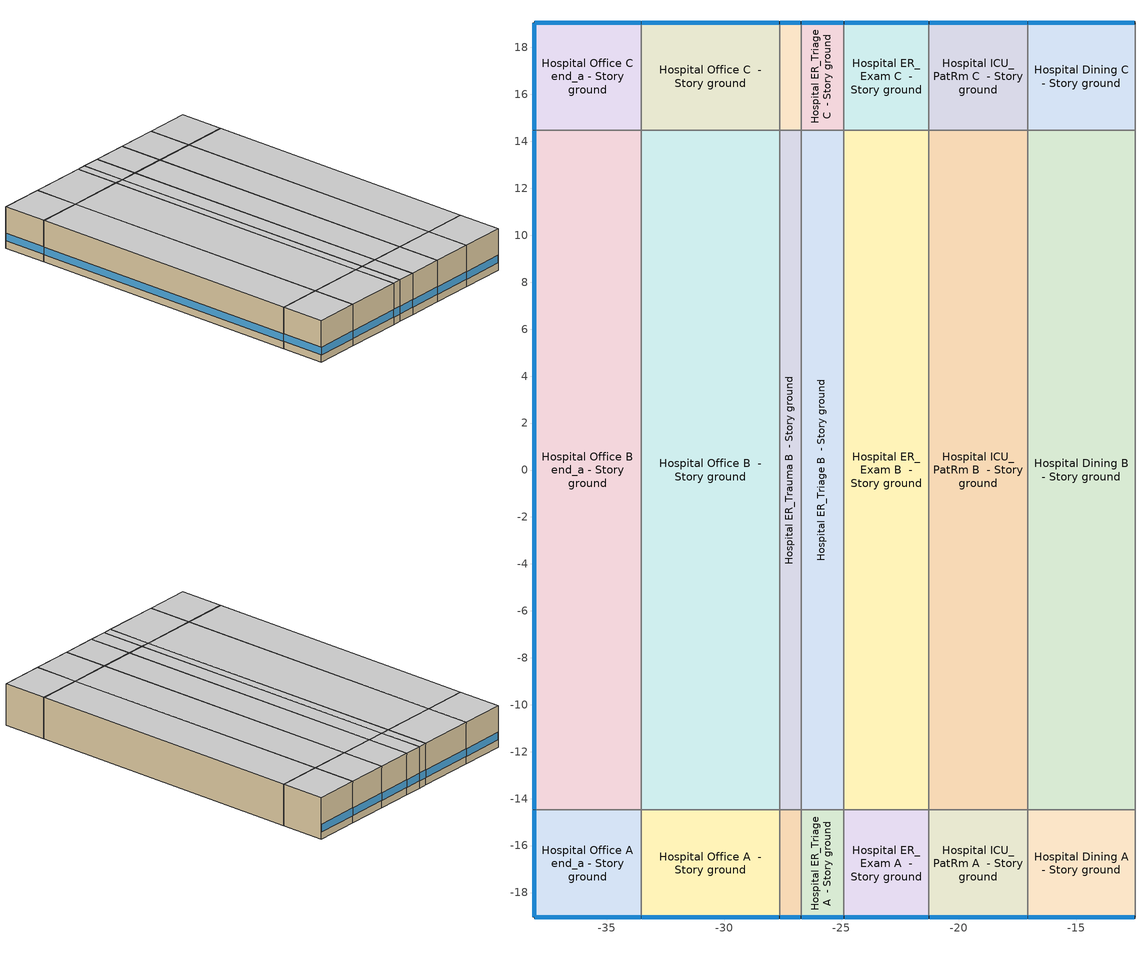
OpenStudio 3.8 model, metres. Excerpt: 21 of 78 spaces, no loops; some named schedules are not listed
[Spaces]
Hospital Office A end_a - Story ground
 floor ground (Foundation F 1.26W/m*K Perim 9.14m Area 20.9m2): -38.1,-19.05 -38.1,-14.48 -33.53,-14.48 -33.53,-19.05 z0
 wall outside: -38.1,-14.48 -38.1,-19.05 -33.53,-19.05 z0:4.27
 wall to Hospital Office B end_a - Story ground: -33.53,-14.48 -38.1,-14.48 z0:4.27
 wall to Hospital Office A  - Story ground: -33.53,-19.05 -33.53,-14.48 z0:4.27
 window: -38.1,-14.5 -38.1,-19.02 / -38.07,-19.05 -33.55,-19.05 z0.76:1.54
 ceiling adiabatic (Typical Interior Ceiling): -33.53,-19.05 -33.53,-14.48 -38.1,-14.48 -38.1,-19.05 z4.27
Hospital Office B end_a - Story ground
 floor ground (Foundation F 1.26W/m*K Perim 28.96m Area 132.39m2): -38.1,-14.48 -38.1,14.48 -33.53,14.48 -33.53,-14.48 z0
 wall outside: -38.1,14.48 -38.1,-14.48 z0:4.27
 wall to Hospital Office C end_a - Story ground: -33.53,14.48 -38.1,14.48 z0:4.27
 wall to Hospital Office B  - Story ground: -33.53,-14.48 -33.53,14.48 z0:4.27
 window: -38.1,14.45 -38.1,-14.45 z0.76:1.53
 ceiling adiabatic (Typical Interior Ceiling): -33.53,-14.48 -33.53,14.48 -38.1,14.48 -38.1,-14.48 z4.27
Hospital Office C end_a - Story ground
 floor ground (Foundation F 1.26W/m*K Perim 9.14m Area 20.9m2): -38.1,14.48 -38.1,19.05 -33.53,19.05 -33.53,14.48 z0
 wall outside: -33.53,19.05 -38.1,19.05 -38.1,14.48 z0:4.27
 wall to Hospital Office C  - Story ground: -33.53,14.48 -33.53,19.05 z0:4.27
 window: -38.1,19.02 -38.1,14.5 / -33.55,19.05 -38.07,19.05 z0.76:1.54
 ceiling adiabatic (Typical Interior Ceiling): -33.53,14.48 -33.53,19.05 -38.1,19.05 -38.1,14.48 z4.27
Hospital Office A  - Story ground
 floor ground (Foundation F 1.26W/m*K Perim 5.89m Area 26.93m2): -33.53,-19.05 -33.53,-14.48 -27.64,-14.48 -27.64,-19.05 z0
 wall outside: -33.53,-19.05 -27.64,-19.05 z0:4.27
 wall to Hospital Office B  - Story ground: -27.64,-14.48 -33.53,-14.48 z0:4.27
 wall to Hospital ER_Trauma A  - Story ground: -27.64,-19.05 -27.64,-14.48 z0:4.27
 window: -33.5,-19.05 -27.66,-19.05 z0.76:1.54
 ceiling adiabatic (Typical Interior Ceiling): -27.64,-19.05 -27.64,-14.48 -33.53,-14.48 -33.53,-19.05 z4.27
Hospital Office B  - Story ground
 floor ground (Foundation F 1.26W/m*K Perim 0.0m Area 170.53m2): -33.53,-14.48 -33.53,14.48 -27.64,14.48 -27.64,-14.48 z0
 wall to Hospital Office C  - Story ground: -27.64,14.48 -33.53,14.48 z0:4.27
 wall to Hospital ER_Trauma B  - Story ground: -27.64,-14.48 -27.64,14.48 z0:4.27
 ceiling adiabatic (Typical Interior Ceiling): -27.64,-14.48 -27.64,14.48 -33.53,14.48 -33.53,-14.48 z4.27
Hospital Office C  - Story ground
 floor ground (Foundation F 1.26W/m*K Perim 5.89m Area 26.93m2): -33.53,14.48 -33.53,19.05 -27.64,19.05 -27.64,14.48 z0
 wall outside: -27.64,19.05 -33.53,19.05 z0:4.27
 wall to Hospital ER_Trauma C  - Story ground: -27.64,14.48 -27.64,19.05 z0:4.27
 window: -27.66,19.05 -33.5,19.05 z0.76:1.54
 ceiling adiabatic (Typical Interior Ceiling): -27.64,14.48 -27.64,19.05 -33.53,19.05 -33.53,14.48 z4.27
Hospital ER_Trauma A  - Story ground
 floor ground (Foundation F 1.26W/m*K Perim 0.91m Area 4.18m2): -27.64,-19.05 -27.64,-14.48 -26.72,-14.48 -26.72,-19.05 z0
 wall outside: -27.64,-19.05 -26.72,-19.05 z0:4.27
 wall to Hospital ER_Trauma B  - Story ground: -26.72,-14.48 -27.64,-14.48 z0:4.27
 wall to Hospital ER_Triage A  - Story ground: -26.72,-19.05 -26.72,-14.48 z0:4.27
 window: -27.61,-19.05 -26.75,-19.05 z0.76:1.58
 ceiling adiabatic (Typical Interior Ceiling): -26.72,-19.05 -26.72,-14.48 -27.64,-14.48 -27.64,-19.05 z4.27
Hospital ER_Trauma B  - Story ground
 floor ground (Foundation F 1.26W/m*K Perim 0.0m Area 26.48m2): -27.64,-14.48 -27.64,14.48 -26.72,14.48 -26.72,-14.48 z0
 wall to Hospital ER_Trauma C  - Story ground: -26.72,14.48 -27.64,14.48 z0:4.27
 wall to Hospital ER_Triage B  - Story ground: -26.72,-14.48 -26.72,14.48 z0:4.27
 ceiling adiabatic (Typical Interior Ceiling): -26.72,-14.48 -26.72,14.48 -27.64,14.48 -27.64,-14.48 z4.27
Hospital ER_Trauma C  - Story ground
 floor ground (Foundation F 1.26W/m*K Perim 0.91m Area 4.18m2): -27.64,14.48 -27.64,19.05 -26.72,19.05 -26.72,14.48 z0
 wall outside: -26.72,19.05 -27.64,19.05 z0:4.27
 wall to Hospital ER_Triage C  - Story ground: -26.72,14.48 -26.72,19.05 z0:4.27
 window: -26.75,19.05 -27.61,19.05 z0.76:1.58
 ceiling adiabatic (Typical Interior Ceiling): -26.72,14.48 -26.72,19.05 -27.64,19.05 -27.64,14.48 z4.27
Hospital ER_Triage A  - Story ground
 floor ground (Foundation F 1.26W/m*K Perim 1.83m Area 8.36m2): -26.72,-19.05 -26.72,-14.48 -24.9,-14.48 -24.9,-19.05 z0
 wall outside: -26.72,-19.05 -24.9,-19.05 z0:4.27
 wall to Hospital ER_Triage B  - Story ground: -24.9,-14.48 -26.72,-14.48 z0:4.27
 wall to Hospital ER_Exam A  - Story ground: -24.9,-19.05 -24.9,-14.48 z0:4.27
 window: -26.7,-19.05 -24.92,-19.05 z0.76:1.55
 ceiling adiabatic (Typical Interior Ceiling): -24.9,-19.05 -24.9,-14.48 -26.72,-14.48 -26.72,-19.05 z4.27
Hospital ER_Triage B  - Story ground
 floor ground (Foundation F 1.26W/m*K Perim 0.0m Area 52.96m2): -26.72,-14.48 -26.72,14.48 -24.9,14.48 -24.9,-14.48 z0
 wall to Hospital ER_Triage C  - Story ground: -24.9,14.48 -26.72,14.48 z0:4.27
 wall to Hospital ER_Exam B  - Story ground: -24.9,-14.48 -24.9,14.48 z0:4.27
 ceiling adiabatic (Typical Interior Ceiling): -24.9,-14.48 -24.9,14.48 -26.72,14.48 -26.72,-14.48 z4.27
Hospital ER_Triage C  - Story ground
 floor ground (Foundation F 1.26W/m*K Perim 1.83m Area 8.36m2): -26.72,14.48 -26.72,19.05 -24.9,19.05 -24.9,14.48 z0
 wall outside: -24.9,19.05 -26.72,19.05 z0:4.27
 wall to Hospital ER_Exam C  - Story ground: -24.9,14.48 -24.9,19.05 z0:4.27
 window: -24.92,19.05 -26.7,19.05 z0.76:1.55
 ceiling adiabatic (Typical Interior Ceiling): -24.9,14.48 -24.9,19.05 -26.72,19.05 -26.72,14.48 z4.27
Hospital ER_Exam A  - Story ground
 floor ground (Foundation F 1.26W/m*K Perim 3.62m Area 16.56m2): -24.9,-19.05 -24.9,-14.48 -21.27,-14.48 -21.27,-19.05 z0
 wall outside: -24.9,-19.05 -21.27,-19.05 z0:4.27
 wall to Hospital ER_Exam B  - Story ground: -21.27,-14.48 -24.9,-14.48 z0:4.27
 wall to Hospital ICU_PatRm A  - Story ground: -21.27,-19.05 -21.27,-14.48 z0:4.27
 window: -24.87,-19.05 -21.3,-19.05 z0.76:1.54
 ceiling adiabatic (Typical Interior Ceiling): -21.27,-19.05 -21.27,-14.48 -24.9,-14.48 -24.9,-19.05 z4.27
Hospital ER_Exam B  - Story ground
 floor ground (Foundation F 1.26W/m*K Perim 0.0m Area 104.85m2): -24.9,-14.48 -24.9,14.48 -21.27,14.48 -21.27,-14.48 z0
 wall to Hospital ER_Exam C  - Story ground: -21.27,14.48 -24.9,14.48 z0:4.27
 wall to Hospital ICU_PatRm B  - Story ground: -21.27,-14.48 -21.27,14.48 z0:4.27
 ceiling adiabatic (Typical Interior Ceiling): -21.27,-14.48 -21.27,14.48 -24.9,14.48 -24.9,-14.48 z4.27
Hospital ER_Exam C  - Story ground
 floor ground (Foundation F 1.26W/m*K Perim 3.62m Area 16.56m2): -24.9,14.48 -24.9,19.05 -21.27,19.05 -21.27,14.48 z0
 wall outside: -21.27,19.05 -24.9,19.05 z0:4.27
 wall to Hospital ICU_PatRm C  - Story ground: -21.27,14.48 -21.27,19.05 z0:4.27
 window: -21.3,19.05 -24.87,19.05 z0.76:1.54
 ceiling adiabatic (Typical Interior Ceiling): -21.27,14.48 -21.27,19.05 -24.9,19.05 -24.9,14.48 z4.27
Hospital ICU_PatRm A  - Story ground
 floor ground (Foundation F 1.26W/m*K Perim 4.21m Area 19.23m2): -21.27,-19.05 -21.27,-14.48 -17.07,-14.48 -17.07,-19.05 z0
 wall outside: -21.27,-19.05 -17.07,-19.05 z0:4.27
 wall to Hospital ICU_PatRm B  - Story ground: -17.07,-14.48 -21.27,-14.48 z0:4.27
 wall to Hospital Dining A  - Story ground: -17.07,-19.05 -17.07,-14.48 z0:4.27
 window: -21.25,-19.05 -17.09,-19.05 z0.76:1.54
 ceiling adiabatic (Typical Interior Ceiling): -17.07,-19.05 -17.07,-14.48 -21.27,-14.48 -21.27,-19.05 z4.27
Hospital ICU_PatRm B  - Story ground
 floor ground (Foundation F 1.26W/m*K Perim 0.0m Area 121.8m2): -21.27,-14.48 -21.27,14.48 -17.07,14.48 -17.07,-14.48 z0
 wall to Hospital ICU_PatRm C  - Story ground: -17.07,14.48 -21.27,14.48 z0:4.27
 wall to Hospital Dining B  - Story ground: -17.07,-14.48 -17.07,14.48 z0:4.27
 ceiling adiabatic (Typical Interior Ceiling): -17.07,-14.48 -17.07,14.48 -21.27,14.48 -21.27,-14.48 z4.27
Hospital ICU_PatRm C  - Story ground
 floor ground (Foundation F 1.26W/m*K Perim 4.21m Area 19.23m2): -21.27,14.48 -21.27,19.05 -17.07,19.05 -17.07,14.48 z0
 wall outside: -17.07,19.05 -21.27,19.05 z0:4.27
 wall to Hospital Dining C  - Story ground: -17.07,14.48 -17.07,19.05 z0:4.27
 window: -17.09,19.05 -21.25,19.05 z0.76:1.54
 ceiling adiabatic (Typical Interior Ceiling): -17.07,14.48 -17.07,19.05 -21.27,19.05 -21.27,14.48 z4.27
Hospital Dining A  - Story ground
 floor ground (Foundation F 1.26W/m*K Perim 4.57m Area 20.9m2): -17.07,-19.05 -17.07,-14.48 -12.5,-14.48 -12.5,-19.05 z0
 wall outside: -17.07,-19.05 -12.5,-19.05 z0:4.27
 wall to Hospital Dining B  - Story ground: -12.5,-14.48 -17.07,-14.48 z0:4.27
 wall to Hospital ICU_NurseStn A  - Story ground: -12.5,-19.05 -12.5,-14.48 z0:4.27
 window: -17.04,-19.05 -12.52,-19.05 z0.76:1.54
 ceiling adiabatic (Typical Interior Ceiling): -12.5,-19.05 -12.5,-14.48 -17.07,-14.48 -17.07,-19.05 z4.27
Hospital Dining B  - Story ground
 floor ground (Foundation F 1.26W/m*K Perim 0.0m Area 132.39m2): -17.07,-14.48 -17.07,14.48 -12.5,14.48 -12.5,-14.48 z0
 wall to Hospital Dining C  - Story ground: -12.5,14.48 -17.07,14.48 z0:4.27
 wall to Hospital ICU_NurseStn B  - Story ground: -12.5,-14.48 -12.5,14.48 z0:4.27
 ceiling adiabatic (Typical Interior Ceiling): -12.5,-14.48 -12.5,14.48 -17.07,14.48 -17.07,-14.48 z4.27
Hospital Dining C  - Story ground
 floor ground (Foundation F 1.26W/m*K Perim 4.57m Area 20.9m2): -17.07,14.48 -17.07,19.05 -12.5,19.05 -12.5,14.48 z0
 wall outside: -12.5,19.05 -17.07,19.05 z0:4.27
 wall to Hospital ICU_NurseStn C  - Story ground: -12.5,14.48 -12.5,19.05 z0:4.27
 window: -12.52,19.05 -17.04,19.05 z0.76:1.54
 ceiling adiabatic (Typical Interior Ceiling): -12.5,14.48 -12.5,19.05 -17.07,19.05 -17.07,14.48 z4.27
[Building]
ComStock DOE Ref Pre-1980|Hospital: North Axis {deg}=45; Default Construction Set=ComStock DOE Ref Pre-1980 - Hospital - ASHRAE 169-2013-5A; Default Schedule Set=Building Default Schedule Set; Standards Building Type=Hospital
[Site]
Hartford Bradley In_CT_USA: Latitude {deg}=41.94; Longitude {deg}=-72.68; Time Zone {hr}=-5; Elevation {m}=55; Terrain=City
[Site:WaterMainsTemperature]
Calculation Method=Correlation; Annual Average Outdoor Air Temperature {C}=10.825; Maximum Difference In Monthly Average Outdoor Air Temperatures {deltaC}=27.71
[SizingPeriod:DesignDay] Barometric Pressure {Pa}=100666; Rain Indicator=No; Snow Indicator=No; Day of Month=21; Daylight Saving Time Indicator=No; Humidity Condition Type=Wetbulb; Dry-Bulb Temperature Range Modifier Type=DefaultMultipliers
Name | Maximum Dry-Bulb Temperature {C} | Daily Dry-Bulb Temperature Range {deltaC} | Wind Speed {m/s} | Wind Direction {deg} | Month | Day Type | Wetbulb or DewPoint at Maximum Dry-Bulb {C} | Solar Model Indicator | ASHRAE Clear Sky Optical Depth for Beam Irradiance | ASHRAE Clear Sky Optical Depth for Diffuse Irradiance | Sky Clearness
Hartford Bradley In Ann Clg .4% Condns DB=>MWB 1 | 33 | 11.2 | 4.6 | 220 | 7 | SummerDesignDay | 23 | ASHRAETau | 0.431 | 2.175
Hartford Bradley In Ann Clg .4% Condns WB=>MDB 1 | 30.4 | 11.2 | 4.6 | 220 | 7 | SummerDesignDay | 24.6 | ASHRAETau | 0.431 | 2.175
Hartford Bradley In Ann Htg 99.6% Condns DB 1 | -15.5 | 0 | 3.4 | 0 | 1 | WinterDesignDay | -15.5 | ASHRAEClearSky |  |  | 0
Hartford Bradley In August .4% Condns DB=>MCWB 1 | 34.7 | 11.1 | 4.6 | 220 | 8 | SummerDesignDay | 24 | ASHRAETau | 0.418 | 2.247
[ClimateZones]
Climate Zone Institution Name 1=ASHRAE; Climate Zone Document Name 1=ANSI/ASHRAE Standard 169; Climate Zone Document Year 1=2006; Climate Zone Value 1=ASHRAE 169-2013-5A
[Site:GroundTemperature:FCfactorMethod]
January Ground Temperature {C}=11.27; February Ground Temperature {C}=3.77; March Ground Temperature {C}=0.72; April Ground Temperature {C}=-3.3; May Ground Temperature {C}=2.06; June Ground Temperature {C}=2.88; July Ground Temperature {C}=6.67; August Ground Temperature {C}=17.96; September Ground Temperature {C}=20.22; October Ground Temperature {C}=24.41; November Ground Temperature {C}=24.03; December Ground Temperature {C}=19.21
[Construction:FfactorGroundFloor] F-Factor {W/m-K}=1.26344
Name | Area {m2} | PerimeterExposed {m}
Foundation F 1.26W/m*K Perim 9.14m Area 20.9m2 | 20.9032 | 9.144
Foundation F 1.26W/m*K Perim 0.0m Area 170.53m2 | 170.526 | 0
Foundation F 1.26W/m*K Perim 4.57m Area 20.9m2 | 20.9032 | 4.572
Foundation F 1.26W/m*K Perim 0.0m Area 132.39m2 | 132.387 | 0
Foundation F 1.26W/m*K Perim 5.89m Area 26.93m2 | 26.9252 | 5.88915
Foundation F 1.26W/m*K Perim 4.21m Area 19.23m2 | 19.2317 | 4.20641
Foundation F 1.26W/m*K Perim 3.62m Area 16.56m2 | 16.556 | 3.62117
Foundation F 1.26W/m*K Perim 28.96m Area 132.39m2 | 132.387 | 28.956
Foundation F 1.26W/m*K Perim 0.91m Area 4.18m2 | 4.1808 | 0.914437
Foundation F 1.26W/m*K Perim 0.0m Area 26.48m2 | 26.4784 | 0
Foundation F 1.26W/m*K Perim 0.0m Area 104.85m2 | 104.855 | 0
Foundation F 1.26W/m*K Perim 0.0m Area 52.96m2 | 52.9569 | 0
Foundation F 1.26W/m*K Perim 1.83m Area 8.36m2 | 8.36161 | 1.82887
Foundation F 1.26W/m*K Perim 0.0m Area 121.8m2 | 121.801 | 0
[DefaultConstructionSet]
ComStock DOE Ref Pre-1980 - Hospital - ASHRAE 169-2013-5A: Default Exterior Surface Constructions=Default Surface Constructions 1; Default Interior Surface Constructions=Default Surface Constructions 2; Default Ground Contact Surface Constructions=Default Surface Constructions 3; Default Exterior SubSurface Constructions=Default Sub Surface Constructions 1; Default Interior SubSurface Constructions=Default Sub Surface Constructions 2; Interior Partition Construction=Typical Interior Partition
[DefaultSurfaceConstructions]
Name | Floor Construction | Wall Construction | Roof Ceiling Construction
Default Surface Constructions 1 | Typical Insulated Exterior Mass Floor | Typical Insulated Steel Framed Exterior Wall R-6.41 | Typical IEAD Roof R-13.89
Default Surface Constructions 2 | Typical Interior Floor | Typical Interior Wall | Typical Interior Ceiling
Default Surface Constructions 3 | Typical Insulated Carpeted 6in Slab Floor | Typical Insulated Basement Mass Wall
[Construction]
Typical Insulated Exterior Mass Floor: 4 in. Normalweight Concrete Floor, Typical Carpet Pad
Typical IEAD Roof R-13.89: Roof Membrane, Typical Insulation R-12.77, Metal Roof Surface
Typical Interior Floor: 100mm Normalweight concrete floor, CP02 CARPET PAD
Typical Interior Wall: G01 13mm gypsum board, G01 13mm gypsum board
Typical Interior Ceiling: CP02 CARPET PAD, 100mm Normalweight concrete floor
Typical Insulated Carpeted 6in Slab Floor: 6 in. Normalweight Concrete Floor, Typical Carpet Pad
Typical Insulated Basement Mass Wall: 8 in. Concrete Block Basement Wall
Simple Glazing U 0.62 SHGC 0.41: Simple Glazing U 0.62 SHGC 0.41
Typical Insulated Metal Door: F08 Metal surface, Typical Insulation R-4.23
U 0.88 SHGC 0.16 Sgl Ref-A-L Clr 6mm: REF A CLEAR LO 6MM
Typical Overhead Door: Typical Insulation R-4.23
Typical Interior Window: Clear 3mm
Typical Interior Door; Typical Interior Partition: G05 25mm wood
Typical Insulated Steel Framed Exterior Wall R-6.41: 25mm Stucco, 5/8 in. Gypsum Board, Typical Insulation R-4.23, 5/8 in. Gypsum Board
InteriorFurnishings: Std Wood 6inch
[Material] Thermal Absorptance=0.9
Name | Roughness | Thickness {m} | Conductivity {W/m-K} | Density {kg/m3} | Specific Heat {J/kg-K} | Solar Absorptance | Visible Absorptance
4 in. Normalweight Concrete Floor | MediumRough | 0.1016 | 2.31 | 2322 | 832 | 0.7 | 0.7
Roof Membrane | VeryRough | 0.0095 | 0.16 | 1121.29 | 1460 | 0.7 | 0.7
Metal Roof Surface; F08 Metal surface | Smooth | 0.0008 | 45.28 | 7824 | 500 | 0.7 | 0.7
100mm Normalweight concrete floor | MediumRough | 0.1016 | 2.31045 | 2322 | 832.557 | 0.7 | 0.7
G01 13mm gypsum board | Smooth | 0.0127 | 0.160031 | 800.001 | 1090.73 | 0.7 | 0.5
6 in. Normalweight Concrete Floor | MediumRough | 0.1524 | 2.31 | 2322 | 832 | 0.7 | 0.7
8 in. Concrete Block Basement Wall | MediumRough | 0.2032 | 1.326 | 1842 | 912 | 0.7 | 0.7
G05 25mm wood | MediumSmooth | 0.0254 | 0.15 | 608 | 1630 | 0.5 | 0.5
25mm Stucco | Smooth | 0.0254 | 0.72 | 1856 | 840 | 0.7 | 0.7
5/8 in. Gypsum Board | MediumSmooth | 0.0159 | 0.16 | 800 | 1090 | 0.7 | 0.7
Std Wood 6inch | MediumSmooth | 0.15 | 0.12 | 540 | 1210 | 0.7 | 0.7
[Material:NoMass] Roughness=Smooth; Thermal Absorptance=0.9; Solar Absorptance=0.7
Name | Thermal Resistance {m2-K/W} | Visible Absorptance
Typical Carpet Pad; CP02 CARPET PAD | 0.21648 | 0.8
Typical Insulation R-12.77 | 2.24922 | 0.7
Typical Insulation R-4.23 | 0.74519 | 0.7
[DefaultSubSurfaceConstructions]
Name | Fixed Window Construction | Operable Window Construction | Door Construction | Glass Door Construction | Overhead Door Construction | Tubular Daylight Dome Construction | Tubular Daylight Diffuser Construction
Default Sub Surface Constructions 1 | Simple Glazing U 0.62 SHGC 0.41 | Simple Glazing U 0.62 SHGC 0.41 | Typical Insulated Metal Door | U 0.88 SHGC 0.16 Sgl Ref-A-L Clr 6mm | Typical Overhead Door | Typical Interior Window | Typical Interior Window
Default Sub Surface Constructions 2 | Typical Interior Window | Typical Interior Window | Typical Interior Door
[WindowMaterial:SimpleGlazingSystem]
Simple Glazing U 0.62 SHGC 0.41: U-Factor {W/m2-K}=3.52052; Solar Heat Gain Coefficient=0.41; Visible Transmittance=0.81
[WindowMaterial:Glazing] Optical Data Type=SpectralAverage; Infrared Transmittance at Normal Incidence=0; Front Side Infrared Hemispherical Emissivity=0.84; Conductivity {W/m-K}=0.9; Dirt Correction Factor for Solar and Visible Transmittance=1; Solar Diffusing=No
Name | Thickness {m} | Solar Transmittance at Normal Incidence | Front Side Solar Reflectance at Normal Incidence | Back Side Solar Reflectance at Normal Incidence | Visible Transmittance at Normal Incidence | Front Side Visible Reflectance at Normal Incidence | Back Side Visible Reflectance at Normal Incidence | Back Side Infrared Hemispherical Emissivity
REF A CLEAR LO 6MM | 0.006 | 0.066 | 0.341 | 0.493 | 0.08 | 0.41 | 0.37 | 0.4
Clear 3mm | 0.003 | 0.837 | 0.075 | 0.075 | 0.898 | 0.081 | 0.081 | 0.84
[SpaceType] Standards Building Type=Hospital
Name | Default Schedule Set | Design Specification Outdoor Air Object | Standards Space Type
Hospital ER_Trauma - ComStock DOE Ref Pre-1980 | Hospital ER_Trauma Schedule Set | Hospital ER_Trauma Ventilation | ER_Trauma
Hospital ER_Triage - ComStock DOE Ref Pre-1980 | Hospital ER_Triage Schedule Set | Hospital ER_Triage Ventilation | ER_Triage
Hospital ER_Exam - ComStock DOE Ref Pre-1980 | Hospital ER_Exam Schedule Set | Hospital ER_Exam Ventilation | ER_Exam
Hospital ICU_PatRm - ComStock DOE Ref Pre-1980 | Hospital ICU_PatRm Schedule Set | Hospital ICU_PatRm Ventilation | ICU_PatRm
Hospital Office - ComStock DOE Ref Pre-1980 | Hospital Office Schedule Set | Hospital Office Ventilation | Office
Hospital Dining - ComStock DOE Ref Pre-1980 | Hospital Dining Schedule Set | Hospital Dining Ventilation | Dining
[BuildingStory]
Story ground: Nominal Z Coordinate {m}=0; Nominal Floor to Floor Height {m}=4.2672
[Space] Building Story=Story ground
Name | Space Type | Thermal Zone
Hospital Office A end_a - Story ground | Hospital Office - ComStock DOE Ref Pre-1980 | Zone Hospital Office A end_a - Story ground
Hospital Office B end_a - Story ground | Hospital Office - ComStock DOE Ref Pre-1980 | Zone Hospital Office B end_a - Story ground
Hospital Office C end_a - Story ground | Hospital Office - ComStock DOE Ref Pre-1980 | Zone Hospital Office C end_a - Story ground
Hospital Office A  - Story ground | Hospital Office - ComStock DOE Ref Pre-1980 | Zone Hospital Office A  - Story ground
Hospital Office B  - Story ground | Hospital Office - ComStock DOE Ref Pre-1980 | Zone Hospital Office B  - Story ground
Hospital Office C  - Story ground | Hospital Office - ComStock DOE Ref Pre-1980 | Zone Hospital Office C  - Story ground
Hospital ER_Trauma A  - Story ground | Hospital ER_Trauma - ComStock DOE Ref Pre-1980 | Zone Hospital ER_Trauma A  - Story ground
Hospital ER_Trauma B  - Story ground | Hospital ER_Trauma - ComStock DOE Ref Pre-1980 | Zone Hospital ER_Trauma B  - Story ground
Hospital ER_Trauma C  - Story ground | Hospital ER_Trauma - ComStock DOE Ref Pre-1980 | Zone Hospital ER_Trauma C  - Story ground
Hospital ER_Triage A  - Story ground | Hospital ER_Triage - ComStock DOE Ref Pre-1980 | Zone Hospital ER_Triage A  - Story ground
Hospital ER_Triage B  - Story ground | Hospital ER_Triage - ComStock DOE Ref Pre-1980 | Zone Hospital ER_Triage B  - Story ground
Hospital ER_Triage C  - Story ground | Hospital ER_Triage - ComStock DOE Ref Pre-1980 | Zone Hospital ER_Triage C  - Story ground
Hospital ER_Exam A  - Story ground | Hospital ER_Exam - ComStock DOE Ref Pre-1980 | Zone Hospital ER_Exam A  - Story ground
Hospital ER_Exam B  - Story ground | Hospital ER_Exam - ComStock DOE Ref Pre-1980 | Zone Hospital ER_Exam B  - Story ground
Hospital ER_Exam C  - Story ground | Hospital ER_Exam - ComStock DOE Ref Pre-1980 | Zone Hospital ER_Exam C  - Story ground
Hospital ICU_PatRm A  - Story ground | Hospital ICU_PatRm - ComStock DOE Ref Pre-1980 | Zone Hospital ICU_PatRm A  - Story ground
Hospital ICU_PatRm B  - Story ground | Hospital ICU_PatRm - ComStock DOE Ref Pre-1980 | Zone Hospital ICU_PatRm B  - Story ground
Hospital ICU_PatRm C  - Story ground | Hospital ICU_PatRm - ComStock DOE Ref Pre-1980 | Zone Hospital ICU_PatRm C  - Story ground
Hospital Dining A  - Story ground | Hospital Dining - ComStock DOE Ref Pre-1980 | Zone Hospital Dining A  - Story ground
Hospital Dining B  - Story ground | Hospital Dining - ComStock DOE Ref Pre-1980 | Zone Hospital Dining B  - Story ground
Hospital Dining C  - Story ground | Hospital Dining - ComStock DOE Ref Pre-1980 | Zone Hospital Dining C  - Story ground
[ThermalZone] Multiplier=1; Use Ideal Air Loads=No
Name | Thermostat
Zone Hospital Office A end_a - Story ground | Hospital Office - ComStock DOE Ref Pre-1980 Thermostat 1
Zone Hospital Office B end_a - Story ground | Hospital Office - ComStock DOE Ref Pre-1980 Thermostat 3
Zone Hospital Office C end_a - Story ground | Hospital Office - ComStock DOE Ref Pre-1980 Thermostat 5
Zone Hospital Office A  - Story ground | Hospital Office - ComStock DOE Ref Pre-1980 Thermostat
Zone Hospital Office B  - Story ground | Hospital Office - ComStock DOE Ref Pre-1980 Thermostat 2
Zone Hospital Office C  - Story ground | Hospital Office - ComStock DOE Ref Pre-1980 Thermostat 4
Zone Hospital ER_Trauma A  - Story ground | Hospital ER_Trauma - ComStock DOE Ref Pre-1980 Thermostat
Zone Hospital ER_Trauma B  - Story ground | Hospital ER_Trauma - ComStock DOE Ref Pre-1980 Thermostat 1
Zone Hospital ER_Trauma C  - Story ground | Hospital ER_Trauma - ComStock DOE Ref Pre-1980 Thermostat 2
Zone Hospital ER_Triage A  - Story ground | Hospital ER_Triage - ComStock DOE Ref Pre-1980 Thermostat
Zone Hospital ER_Triage B  - Story ground | Hospital ER_Triage - ComStock DOE Ref Pre-1980 Thermostat 1
Zone Hospital ER_Triage C  - Story ground | Hospital ER_Triage - ComStock DOE Ref Pre-1980 Thermostat 2
Zone Hospital ER_Exam A  - Story ground | Hospital ER_Exam - ComStock DOE Ref Pre-1980 Thermostat
Zone Hospital ER_Exam B  - Story ground | Hospital ER_Exam - ComStock DOE Ref Pre-1980 Thermostat 1
Zone Hospital ER_Exam C  - Story ground | Hospital ER_Exam - ComStock DOE Ref Pre-1980 Thermostat 2
Zone Hospital ICU_PatRm A  - Story ground | Hospital ICU_PatRm - ComStock DOE Ref Pre-1980 Thermostat
Zone Hospital ICU_PatRm B  - Story ground | Hospital ICU_PatRm - ComStock DOE Ref Pre-1980 Thermostat 1
Zone Hospital ICU_PatRm C  - Story ground | Hospital ICU_PatRm - ComStock DOE Ref Pre-1980 Thermostat 2
Zone Hospital Dining A  - Story ground | Hospital Dining - ComStock DOE Ref Pre-1980 Thermostat
Zone Hospital Dining B  - Story ground | Hospital Dining - ComStock DOE Ref Pre-1980 Thermostat 2
Zone Hospital Dining C  - Story ground | Hospital Dining - ComStock DOE Ref Pre-1980 Thermostat 4
[People:Definition] Number of People Calculation Method=People/Area; Fraction Radiant=0.3
Name | People per Space Floor Area {person/m2}
Hospital Dining People Definition | 0.107639
Hospital ER_Exam People Definition; Hospital ER_Trauma People Definition; Hospital ER_Triage People Definition | 0.215278
Hospital ICU_PatRm People Definition | 0.0538196
Hospital Office People Definition | 0.0752397
[People] Work Efficiency Schedule=Work Efficiency Schedule; Clothing Insulation Schedule=Clothing Schedule; Air Velocity Schedule=Air Velocity Schedule; Multiplier=1
Name | People Definition | Space or SpaceType
Hospital Dining People | Hospital Dining People Definition | Hospital Dining - ComStock DOE Ref Pre-1980
Hospital ER_Exam People | Hospital ER_Exam People Definition | Hospital ER_Exam - ComStock DOE Ref Pre-1980
Hospital ER_Trauma People | Hospital ER_Trauma People Definition | Hospital ER_Trauma - ComStock DOE Ref Pre-1980
Hospital ER_Triage People | Hospital ER_Triage People Definition | Hospital ER_Triage - ComStock DOE Ref Pre-1980
Hospital ICU_PatRm People | Hospital ICU_PatRm People Definition | Hospital ICU_PatRm - ComStock DOE Ref Pre-1980
Hospital Office People | Hospital Office People Definition | Hospital Office - ComStock DOE Ref Pre-1980
[Lights:Definition] Design Level Calculation Method=Watts/Area; Fraction Visible=0.2; Return Air Fraction=0
Name | Watts per Space Floor Area {W/m2} | Fraction Radiant
Hospital ER_Trauma - ComStock DOE Ref Pre-1980 General Lights Definition; Hospital ER_Exam - ComStock DOE Ref Pre-1980 General Lights Definition; Hospital ER_Triage - ComStock DOE Ref Pre-1980 General Lights Definition | 12.1333 | 0.31
Hospital ER_Trauma - ComStock DOE Ref Pre-1980 Task Lights Definition; Hospital ER_Exam - ComStock DOE Ref Pre-1980 Task Lights Definition; Hospital ER_Triage - ComStock DOE Ref Pre-1980 Task Lights Definition | 0.013568 | 0.125
Hospital ICU_PatRm - ComStock DOE Ref Pre-1980 General Lights Definition | 2.36313 | 0.31
Hospital ICU_PatRm - ComStock DOE Ref Pre-1980 Task Lights Definition | 15.7452 | 0.125
Hospital Office - ComStock DOE Ref Pre-1980 General Lights Definition | 6.74433 | 0.31
Hospital Dining - ComStock DOE Ref Pre-1980 General Lights Definition | 3.51996 | 0.31
Hospital Dining - ComStock DOE Ref Pre-1980 Task Lights Definition | 0.956049 | 0.125
Hospital Dining - ComStock DOE Ref Pre-1980 Wall Wash Lights Definition | 2.47267 | 0.125
[DesignSpecification:OutdoorAir] Outdoor Air Method=Sum
Name | Outdoor Air Flow per Person {m3/s-person} | Outdoor Air Flow per Floor Area {m3/s-m2}
Hospital Dining Ventilation; Hospital Office Ventilation | 0.00943895
Hospital ER_Exam Ventilation; Hospital ER_Trauma Ventilation; Hospital ER_Triage Ventilation; Hospital ICU_PatRm Ventilation |  | 0.0023876
[DefaultScheduleSet]
Name | Number of People Schedule | People Activity Level Schedule | Lighting Schedule | Electric Equipment Schedule | Infiltration Schedule | Hours of Operation Schedule
Hospital Dining Schedule Set | Hospital Critical Occ | Hospital Activity | Hospital Admin Light | Hospital Admin Equipment | Hospital Infil Quarter On
Hospital ER_Exam Schedule Set; Hospital ER_Trauma Schedule Set; Hospital ER_Triage Schedule Set; Hospital ICU_PatRm Schedule Set | Hospital Critical Occ | Hospital Activity | Hospital Critical Light | Hospital Critical Equip | Hospital Infil Quarter On
Hospital Office Schedule Set | Hospital Bldg Occ | Hospital Activity | Hospital Admin Light | Hospital Admin Equipment | Hospital Infil Quarter On
Building Default Schedule Set |  |  |  |  |  | Building Hours of Operation NonResidential
[ElectricEquipment:Definition] Design Level Calculation Method=Watts/Area; Fraction Latent=0; Fraction Radiant=0.5; Fraction Lost=0
Name | Watts per Space Floor Area {W/m2}
Hospital Dining Elec Equip Definition; Hospital Office Elec Equip Definition | 10.7639
Hospital ER_Exam Elec Equip Definition | 16.1459
Hospital ER_Trauma Elec Equip Definition | 43.0556
Hospital ER_Triage Elec Equip Definition | 21.5278
Hospital ICU_PatRm Elec Equip Definition | 32.2917
[ElectricEquipment]
Name | Electric Equipment Definition | Space or SpaceType
Hospital Dining Elec Equip | Hospital Dining Elec Equip Definition | Hospital Dining - ComStock DOE Ref Pre-1980
Hospital ER_Exam Elec Equip | Hospital ER_Exam Elec Equip Definition | Hospital ER_Exam - ComStock DOE Ref Pre-1980
Hospital ER_Trauma Elec Equip | Hospital ER_Trauma Elec Equip Definition | Hospital ER_Trauma - ComStock DOE Ref Pre-1980
Hospital ER_Triage Elec Equip | Hospital ER_Triage Elec Equip Definition | Hospital ER_Triage - ComStock DOE Ref Pre-1980
Hospital ICU_PatRm Elec Equip | Hospital ICU_PatRm Elec Equip Definition | Hospital ICU_PatRm - ComStock DOE Ref Pre-1980
Hospital Office Elec Equip | Hospital Office Elec Equip Definition | Hospital Office - ComStock DOE Ref Pre-1980
[Exterior:Lights:Definition]
Name | Design Level {W}
Parking Areas and Drives Def (W/ft^2) | 0.0414577
Building Facades Def (W/ft^2) | 0.2
Main Entries Def (W/ft) | 30
Other Doors Def (W/ft) | 20
Emergency Canopies Def (W/ft^2) | 0.5
[Exterior:Lights] Schedule=Always On Discrete; Control Option=AstronomicalClock
Name | Exterior Lights Definition | Multiplier
Parking Areas and Drives | Parking Areas and Drives Def (W/ft^2) | 75391.6
Building Facades | Building Facades Def (W/ft^2) | 10500
Main Entries | Main Entries Def (W/ft) | 50
Other Doors | Other Doors Def (W/ft) | 47.5
Emergency Canopies | Emergency Canopies Def (W/ft^2) | 720
[ThermostatSetpoint:DualSetpoint]
Name | Heating Setpoint Temperature Schedule | Cooling Setpoint Temperature Schedule
Hospital Dining - ComStock DOE Ref Pre-1980 Thermostat; Hospital Dining - ComStock DOE Ref Pre-1980 Thermostat 2; Hospital Dining - ComStock DOE Ref Pre-1980 Thermostat 4; Hospital Office - ComStock DOE Ref Pre-1980 Thermostat; Hospital Office - ComStock DOE Ref Pre-1980 Thermostat 1; Hospital Office - ComStock DOE Ref Pre-1980 Thermostat 2; Hospital Office - ComStock DOE Ref Pre-1980 Thermostat 3; Hospital Office - ComStock DOE Ref Pre-1980 Thermostat 4; Hospital Office - ComStock DOE Ref Pre-1980 Thermostat 5 | Hospital Bldg HtgSetp | Hospital Bldg ClgSetp
Hospital ER_Exam - ComStock DOE Ref Pre-1980 Thermostat; Hospital ER_Exam - ComStock DOE Ref Pre-1980 Thermostat 1; Hospital ER_Exam - ComStock DOE Ref Pre-1980 Thermostat 2; Hospital ER_Trauma - ComStock DOE Ref Pre-1980 Thermostat; Hospital ER_Trauma - ComStock DOE Ref Pre-1980 Thermostat 1; Hospital ER_Trauma - ComStock DOE Ref Pre-1980 Thermostat 2; Hospital ER_Triage - ComStock DOE Ref Pre-1980 Thermostat; Hospital ER_Triage - ComStock DOE Ref Pre-1980 Thermostat 1; Hospital ER_Triage - ComStock DOE Ref Pre-1980 Thermostat 2; Hospital ICU_PatRm - ComStock DOE Ref Pre-1980 Thermostat; Hospital ICU_PatRm - ComStock DOE Ref Pre-1980 Thermostat 1; Hospital ICU_PatRm - ComStock DOE Ref Pre-1980 Thermostat 2 | Hospital Critical HtgSetp | Hospital Critical HtgSetp
[InternalMass:Definition]
Internal Mass Definition 1: Construction=InteriorFurnishings; Design Level Calculation Method=SurfaceArea/Area; Surface Area per Space Floor Area=2
[InternalMass] Internal Mass Definition=Internal Mass Definition 1; Multiplier=1
Name | Space or SpaceType
Hospital Office C end_a - Story ground Mass | Hospital Office C end_a - Story ground
Hospital Office B  - Story ground Mass | Hospital Office B  - Story ground
Hospital Dining C  - Story ground Mass | Hospital Dining C  - Story ground
Hospital Dining B  - Story ground Mass | Hospital Dining B  - Story ground
Hospital Dining A  - Story ground Mass | Hospital Dining A  - Story ground
Hospital Office C  - Story ground Mass | Hospital Office C  - Story ground
Hospital ICU_PatRm C  - Story ground Mass | Hospital ICU_PatRm C  - Story ground
Hospital ER_Exam C  - Story ground Mass | Hospital ER_Exam C  - Story ground
Hospital Office B end_a - Story ground Mass | Hospital Office B end_a - Story ground
Hospital Office A  - Story ground Mass | Hospital Office A  - Story ground
Hospital ER_Trauma C  - Story ground Mass | Hospital ER_Trauma C  - Story ground
Hospital ER_Trauma B  - Story ground Mass | Hospital ER_Trauma B  - Story ground
Hospital ER_Exam B  - Story ground Mass | Hospital ER_Exam B  - Story ground
Hospital ER_Triage B  - Story ground Mass | Hospital ER_Triage B  - Story ground
Hospital ER_Exam A  - Story ground Mass | Hospital ER_Exam A  - Story ground
Hospital ER_Triage A  - Story ground Mass | Hospital ER_Triage A  - Story ground
Hospital ER_Trauma A  - Story ground Mass | Hospital ER_Trauma A  - Story ground
Hospital ICU_PatRm B  - Story ground Mass | Hospital ICU_PatRm B  - Story ground
Hospital Office A end_a - Story ground Mass | Hospital Office A end_a - Story ground
Hospital ER_Triage C  - Story ground Mass | Hospital ER_Triage C  - Story ground
Hospital ICU_PatRm A  - Story ground Mass | Hospital ICU_PatRm A  - Story ground
[Lights] Fraction Replaceable=1
Name | Lights Definition | Space or SpaceType
Hospital ER_Trauma - ComStock DOE Ref Pre-1980 General Lighting | Hospital ER_Trauma - ComStock DOE Ref Pre-1980 General Lights Definition | Hospital ER_Trauma - ComStock DOE Ref Pre-1980
Hospital ER_Trauma - ComStock DOE Ref Pre-1980 Task Lighting | Hospital ER_Trauma - ComStock DOE Ref Pre-1980 Task Lights Definition | Hospital ER_Trauma - ComStock DOE Ref Pre-1980
Hospital ER_Exam - ComStock DOE Ref Pre-1980 General Lighting | Hospital ER_Exam - ComStock DOE Ref Pre-1980 General Lights Definition | Hospital ER_Exam - ComStock DOE Ref Pre-1980
Hospital ER_Exam - ComStock DOE Ref Pre-1980 Task Lighting | Hospital ER_Exam - ComStock DOE Ref Pre-1980 Task Lights Definition | Hospital ER_Exam - ComStock DOE Ref Pre-1980
Hospital ER_Triage - ComStock DOE Ref Pre-1980 General Lighting | Hospital ER_Triage - ComStock DOE Ref Pre-1980 General Lights Definition | Hospital ER_Triage - ComStock DOE Ref Pre-1980
Hospital ER_Triage - ComStock DOE Ref Pre-1980 Task Lighting | Hospital ER_Triage - ComStock DOE Ref Pre-1980 Task Lights Definition | Hospital ER_Triage - ComStock DOE Ref Pre-1980
Hospital ICU_PatRm - ComStock DOE Ref Pre-1980 General Lighting | Hospital ICU_PatRm - ComStock DOE Ref Pre-1980 General Lights Definition | Hospital ICU_PatRm - ComStock DOE Ref Pre-1980
Hospital ICU_PatRm - ComStock DOE Ref Pre-1980 Task Lighting | Hospital ICU_PatRm - ComStock DOE Ref Pre-1980 Task Lights Definition | Hospital ICU_PatRm - ComStock DOE Ref Pre-1980
Hospital Office - ComStock DOE Ref Pre-1980 General Lighting | Hospital Office - ComStock DOE Ref Pre-1980 General Lights Definition | Hospital Office - ComStock DOE Ref Pre-1980
Hospital Dining - ComStock DOE Ref Pre-1980 General Lighting | Hospital Dining - ComStock DOE Ref Pre-1980 General Lights Definition | Hospital Dining - ComStock DOE Ref Pre-1980
Hospital Dining - ComStock DOE Ref Pre-1980 Task Lighting | Hospital Dining - ComStock DOE Ref Pre-1980 Task Lights Definition | Hospital Dining - ComStock DOE Ref Pre-1980
Hospital Dining - ComStock DOE Ref Pre-1980 Wall Wash Lighting | Hospital Dining - ComStock DOE Ref Pre-1980 Wall Wash Lights Definition | Hospital Dining - ComStock DOE Ref Pre-1980
[SpaceInfiltration:DesignFlowRate] Design Flow Rate Calculation Method=Flow/ExteriorArea; Flow per Exterior Surface Area {m3/s-m2}=0.00103321; Constant Term Coefficient=0.0477; Temperature Term Coefficient=0.0028; Velocity Term Coefficient=0; Velocity Squared Term Coefficient=0.0107
Name | Space or SpaceType | Schedule
Hospital Office C end_a - Story ground HVAC On Infiltration | Hospital Office C end_a - Story ground | Infiltration HVAC On Schedule
Hospital Office C end_a - Story ground HVAC Off Infiltration | Hospital Office C end_a - Story ground | Infiltration HVAC Off Schedule
Hospital Dining C  - Story ground HVAC On Infiltration | Hospital Dining C  - Story ground | Infiltration HVAC On Schedule
Hospital Dining C  - Story ground HVAC Off Infiltration | Hospital Dining C  - Story ground | Infiltration HVAC Off Schedule
Hospital Dining A  - Story ground HVAC On Infiltration | Hospital Dining A  - Story ground | Infiltration HVAC On Schedule
Hospital Dining A  - Story ground HVAC Off Infiltration | Hospital Dining A  - Story ground | Infiltration HVAC Off Schedule
Hospital Office C  - Story ground HVAC On Infiltration | Hospital Office C  - Story ground | Infiltration HVAC On Schedule
Hospital Office C  - Story ground HVAC Off Infiltration | Hospital Office C  - Story ground | Infiltration HVAC Off Schedule
Hospital ICU_PatRm C  - Story ground HVAC On Infiltration | Hospital ICU_PatRm C  - Story ground | Infiltration HVAC On Schedule
Hospital ICU_PatRm C  - Story ground HVAC Off Infiltration | Hospital ICU_PatRm C  - Story ground | Infiltration HVAC Off Schedule
Hospital ER_Exam C  - Story ground HVAC On Infiltration | Hospital ER_Exam C  - Story ground | Infiltration HVAC On Schedule
Hospital ER_Exam C  - Story ground HVAC Off Infiltration | Hospital ER_Exam C  - Story ground | Infiltration HVAC Off Schedule
Hospital Office B end_a - Story ground HVAC On Infiltration | Hospital Office B end_a - Story ground | Infiltration HVAC On Schedule
Hospital Office B end_a - Story ground HVAC Off Infiltration | Hospital Office B end_a - Story ground | Infiltration HVAC Off Schedule
Hospital Office A  - Story ground HVAC On Infiltration | Hospital Office A  - Story ground | Infiltration HVAC On Schedule
Hospital Office A  - Story ground HVAC Off Infiltration | Hospital Office A  - Story ground | Infiltration HVAC Off Schedule
Hospital ER_Trauma C  - Story ground HVAC On Infiltration | Hospital ER_Trauma C  - Story ground | Infiltration HVAC On Schedule
Hospital ER_Trauma C  - Story ground HVAC Off Infiltration | Hospital ER_Trauma C  - Story ground | Infiltration HVAC Off Schedule
Hospital ER_Exam A  - Story ground HVAC On Infiltration | Hospital ER_Exam A  - Story ground | Infiltration HVAC On Schedule
Hospital ER_Exam A  - Story ground HVAC Off Infiltration | Hospital ER_Exam A  - Story ground | Infiltration HVAC Off Schedule
Hospital ER_Triage A  - Story ground HVAC On Infiltration | Hospital ER_Triage A  - Story ground | Infiltration HVAC On Schedule
Hospital ER_Triage A  - Story ground HVAC Off Infiltration | Hospital ER_Triage A  - Story ground | Infiltration HVAC Off Schedule
Hospital ER_Trauma A  - Story ground HVAC On Infiltration | Hospital ER_Trauma A  - Story ground | Infiltration HVAC On Schedule
Hospital ER_Trauma A  - Story ground HVAC Off Infiltration | Hospital ER_Trauma A  - Story ground | Infiltration HVAC Off Schedule
Hospital Office A end_a - Story ground HVAC On Infiltration | Hospital Office A end_a - Story ground | Infiltration HVAC On Schedule
Hospital Office A end_a - Story ground HVAC Off Infiltration | Hospital Office A end_a - Story ground | Infiltration HVAC Off Schedule
Hospital ER_Triage C  - Story ground HVAC On Infiltration | Hospital ER_Triage C  - Story ground | Infiltration HVAC On Schedule
Hospital ER_Triage C  - Story ground HVAC Off Infiltration | Hospital ER_Triage C  - Story ground | Infiltration HVAC Off Schedule
Hospital ICU_PatRm A  - Story ground HVAC On Infiltration | Hospital ICU_PatRm A  - Story ground | Infiltration HVAC On Schedule
Hospital ICU_PatRm A  - Story ground HVAC Off Infiltration | Hospital ICU_PatRm A  - Story ground | Infiltration HVAC Off Schedule
[Schedule:Ruleset]
Name | Default Day Schedule | Summer Design Day Schedule | Winter Design Day Schedule
Clothing Schedule | Clothing Schedule Default Winter Clothes
Air Velocity Schedule | Air Velocity Schedule Default
Work Efficiency Schedule | Work Efficiency Schedule Default
Hospital Critical Occ | Hospital Critical Occ Default | Hospital Critical Occ Summer Design Day | Hospital Critical Occ Winter Design Day
Hospital Activity | Hospital Activity Default | Hospital Activity Summer Design Day | Hospital Activity Winter Design Day
Hospital Admin Light | Hospital Admin Light Default | Hospital Admin Light Summer Design Day | Hospital Admin Light Winter Design Day
Hospital Admin Equipment | Hospital Admin Equipment Default | Hospital Admin Equipment Summer Design Day | Hospital Admin Equipment Winter Design Day
Hospital Infil Quarter On | Hospital Infil Quarter On Default | Hospital Infil Quarter On Summer Design Day | Hospital Infil Quarter On Winter Design Day
Hospital Critical Light | Hospital Critical Light Default | Hospital Critical Light Summer Design Day | Hospital Critical Light Winter Design Day
Hospital Critical Equip | Hospital Critical Equip Default | Hospital Critical Equip Summer Design Day | Hospital Critical Equip Winter Design Day
Hospital Bldg Occ | Hospital Bldg Occ Default | Hospital Bldg Occ Summer Design Day | Hospital Bldg Occ Winter Design Day
Hospital Bldg HtgSetp | Hospital Bldg HtgSetp Default | Hospital Bldg HtgSetp Summer Design Day | Hospital Bldg HtgSetp Winter Design Day
Hospital Bldg ClgSetp | Hospital Bldg ClgSetp Default | Hospital Bldg ClgSetp Summer Design Day | Hospital Bldg ClgSetp Winter Design Day
Hospital Critical HtgSetp | Hospital Critical HtgSetp Default | Hospital Critical HtgSetp Summer Design Day | Hospital Critical HtgSetp Winter Design Day
Building Hours of Operation NonResidential | Building Hours of Operation NonResidential Default | Building Hours of Operation NonResidential Summer Design Day | Building Hours of Operation NonResidential Winter Design Day
Infiltration HVAC On Schedule | 27 Zone DOAS Occ Sch Default 1 | 27 Zone DOAS Occ Sch Summer Design Day 1 | 27 Zone DOAS Occ Sch Winter Design Day 1
Infiltration HVAC Off Schedule | Infiltration HVAC Off Schedule Default Day Schedule | Infiltration HVAC Off Schedule Summer Design Day Schedule 1 | Infiltration HVAC Off Schedule Winter Design Day Schedule 1
[Schedule:Day]
Clothing Schedule Default Winter Clothes; Building Hours of Operation NonResidential Winter Design Day; Building Hours of Operation NonResidential Summer Design Day; 27 Zone DOAS Occ Sch Summer Design Day 1; 27 Zone DOAS Occ Sch Winter Design Day 1: 24, 0, 1
Air Velocity Schedule Default: 24, 0, 0.2
Work Efficiency Schedule Default; Infiltration HVAC Off Schedule Summer Design Day Schedule 1; Infiltration HVAC Off Schedule Winter Design Day Schedule 1: 24, 0, 0
Hospital Activity Default: No, 21, 30, 120, 24, 0, 120
Hospital Activity Winter Design Day; Hospital Activity Summer Design Day: No, 24, 0, 120
Hospital Admin Light Default: No, 8, 30, 0.1, 8, 45, 0.125, 9, 0, 0.15, 9, 15, 0.175, 9, 30, 0.2, 9, 45, 0.225, 10, 0, 0.25, 10, 15, 0.275, 10, 30, 0.3, 11, 0, 0.3, 11, 15, 0.375, 11, 30, 0.45, 11, 45, 0.525, 12, 0, 0.6, 12, 15, 0.675, 12, 30, 0.75, 12, 45, 0.825, 13, 0, 0.9, 17, 45, 0.9, 18, 0, 0.557143, 18, 15, 0.514286, 18, 30, 0.471429, 18, 45, 0.428571, 19, 0, 0.385714, 19, 15, 0.342857, 19, 30, 0.3, 20, 0, 0.3, 20, 15, 0.25, 20, 30, 0.2, 20, 45, 0.15, 21, 0, 0.1, 24, 0, 0.1
Hospital Admin Light Winter Design Day; Hospital Admin Light Summer Design Day: No, 4, 0, 0.1, 6, 0, 0.3, 7, 0, 0.6, 18, 0, 0.9, 21, 0, 0.6, 23, 0, 0.3, 24, 0, 0.1
Hospital Admin Equipment Default: No, 0, 15, 0.415789, 0, 30, 0.412281, 0, 45, 0.408772, 1, 0, 0.405263, 1, 15, 0.401754, 1, 30, 0.398246, 1, 45, 0.394737, 2, 0, 0.391228, 2, 15, 0.387719, 2, 30, 0.384211, 2, 45, 0.380702, 3, 0, 0.377193, 3, 15, 0.373684, 3, 30, 0.370175, 3, 45, 0.366667, 4, 0, 0.363158, 4, 15, 0.359649, 4, 30, 0.35614, 4, 45, 0.352632, 5, 0, 0.349123, 5, 15, 0.345614, 5, 30, 0.342105, 5, 45, 0.338596, 6, 0, 0.335088, 6, 15, 0.331579, 6, 30, 0.32807, 6, 45, 0.324561, 7, 0, 0.321053, 7, 15, 0.317544, 7, 30, 0.314035, 7, 45, 0.310526, 8, 0, 0.307018, 8, 15, 0.303509, 8, 30, 0.3, 8, 45, 0.325, 9, 0, 0.35, 9, 15, 0.375, 9, 30, 0.4, 9, 45, 0.425, 10, 0, 0.45, 10, 15, 0.475, 10, 30, 0.5, 10, 45, 0.5625, 11, 0, 0.625, 11, 15, 0.6875, 11, 30, 0.75, 11, 45, 0.8125, 12, 0, 0.875, 12, 15, 0.9375, 12, 30, 1, 12, 45, 0.969565, 13, 0, 0.93913, 13, 15, 0.908696, 13, 30, 0.878261, 13, 45, 0.847826, 14, 0, 0.817391, 14, 15, 0.786957, 14, 30, 0.756522, 14, 45, 0.726087, 15, 0, 0.695652, 15, 15, 0.665217, 15, 30, 0.634783, 15, 45, 0.604348, 16, 0, 0.573913, 16, 15, 0.543478, 16, 30, 0.513043, 16, 45, 0.482609, 17, 0, 0.452174, 17, 15, 0.421739, 17, 30, 0.391304, 17, 45, 0.36087, 18, 0, 0.330435, 18, 15, 0.3, 18, 30, 0.496491, 18, 45, 0.492982, 19, 0, 0.489474, 19, 15, 0.485965, 19, 30, 0.482456, 19, 45, 0.478947, 20, 0, 0.475439, 20, 15, 0.47193, 20, 30, 0.468421, 20, 45, 0.464912, 21, 0, 0.461404, 21, 15, 0.457895, 21, 30, 0.454386, 21, 45, 0.450877, 22, 0, 0.447368, 22, 15, 0.44386, 22, 30, 0.440351, 22, 45, 0.436842, 23, 0, 0.433333, 23, 15, 0.429825, 23, 30, 0.426316, 23, 45, 0.422807, 24, 0, 0.419298
Hospital Admin Equipment Winter Design Day; Hospital Admin Equipment Summer Design Day: No, 4, 0, 0.3, 6, 0, 0.5, 18, 0, 1, 20, 0, 0.5, 24, 0, 0.3
Hospital Infil Quarter On Default: No, 24, 0, 0.25
Hospital Infil Quarter On Winter Design Day; Hospital Infil Quarter On Summer Design Day: No, 24, 0, 1
Hospital Bldg Occ Default: No, 8, 30, 0.05, 8, 45, 0.06875, 9, 0, 0.0875, 9, 15, 0.10625, 9, 30, 0.125, 9, 45, 0.14375, 10, 0, 0.1625, 10, 15, 0.18125, 10, 30, 0.2, 11, 0, 0.2, 11, 15, 0.275, 11, 30, 0.35, 11, 45, 0.425, 12, 0, 0.5, 12, 15, 0.6, 12, 30, 0.7, 12, 45, 0.8, 13, 0, 0.9, 13, 15, 0.866667, 13, 30, 0.833333, 13, 45, 0.8, 14, 0, 0.766667, 14, 15, 0.733333, 14, 30, 0.7, 14, 45, 0.666667, 15, 0, 0.633333, 15, 15, 0.6, 15, 30, 0.566667, 15, 45, 0.533333, 16, 0, 0.5, 16, 15, 0.466667, 16, 30, 0.433333, 16, 45, 0.4, 17, 0, 0.366667, 17, 15, 0.333333, 17, 30, 0.3, 17, 45, 0.266667, 18, 0, 0.233333, 18, 15, 0.2, 18, 30, 0.45, 18, 45, 0.4, 19, 0, 0.35, 19, 15, 0.3, 19, 30, 0.25, 19, 45, 0.2, 20, 0, 0.15, 20, 15, 0.1, 20, 30, 0.05, 24, 0, 0.05
Hospital Bldg Occ Summer Design Day: No, 4, 0, 0.05, 6, 0, 0.2, 7, 0, 0.5, 18, 0, 0.9, 20, 0, 0.5, 22, 0, 0.2, 24, 0, 0.05
Hospital Bldg Occ Winter Design Day: No, 7, 0, 0.05, 9, 0, 0.2, 15, 0, 0.3, 20, 0, 0.2, 24, 0, 0.05
Hospital Bldg HtgSetp Default: No, 9, 30, 18.3, 19, 30, 21.1, 24, 0, 18.3
Hospital Bldg HtgSetp Summer Design Day: No, 5, 0, 18.3, 18, 0, 21.1, 24, 0, 18.3
Hospital Bldg HtgSetp Winter Design Day: No, 7, 0, 18.3, 15, 0, 21.1, 24, 0, 18.3
Hospital Bldg ClgSetp Default: No, 9, 30, 25, 19, 30, 22.2, 24, 0, 25
Hospital Bldg ClgSetp Summer Design Day: No, 5, 0, 25, 18, 0, 22.2, 24, 0, 25
Hospital Bldg ClgSetp Winter Design Day: No, 7, 0, 25, 15, 0, 22.2, 24, 0, 25
Hospital Critical HtgSetp Default: No, 19, 30, 21.1, 24, 0, 21.1
Hospital Critical HtgSetp Winter Design Day; Hospital Critical HtgSetp Summer Design Day: No, 24, 0, 21.1
Building Hours of Operation NonResidential Default: 9, 30, 0, 19, 30, 1, 24, 0, 0
27 Zone DOAS Occ Sch Default 1: 8, 0, 0, 21, 0, 1, 24, 0, 0
Infiltration HVAC Off Schedule Default Day Schedule: 8, 0, 1, 21, 0, 0, 24, 0, 1
[Schedule:Rule]
Name | Schedule Ruleset | Rule Order | Day Schedule | Date Specification Type | Start Month | Start Day | End Month | End Day | Apply Sunday | Apply Saturday | Apply Monday | Apply Tuesday | Apply Wednesday | Apply Thursday | Apply Friday
Schedule Rule 1 | Clothing Schedule | 0 | Clothing Schedule Summer Clothes | DateRange | 5 | 1 | 9 | 30
Schedule Rule 3 | Hospital Admin Light | 2 | Hospital Admin Light Default|WntrDsn|SmrDsn|Sun|Sat Day | DateRange | 1 | 1 | 12 | 31 | Yes | Yes
Schedule Rule 4 | Hospital Admin Light | 1 | Hospital Admin Light Sat Day | DateRange | 1 | 1 | 12 | 31 |  | Yes
Schedule Rule 5 | Hospital Admin Light | 0 | Hospital Admin Light Sun Day | DateRange | 1 | 1 | 12 | 31 | Yes
Schedule Rule 6 | Hospital Admin Equipment | 2 | Hospital Admin Equipment Default|WntrDsn|SmrDsn|Sun|Sat Day | DateRange | 1 | 1 | 12 | 31 | Yes | Yes
Schedule Rule 7 | Hospital Admin Equipment | 1 | Hospital Admin Equipment Sat Day | DateRange | 1 | 1 | 12 | 31 |  | Yes
Schedule Rule 8 | Hospital Admin Equipment | 0 | Hospital Admin Equipment Sun Day | DateRange | 1 | 1 | 12 | 31 | Yes
Schedule Rule 9 | Hospital Infil Quarter On | 0 | Hospital Infil Quarter On Default|Sun|Sat Day | DateRange | 1 | 1 | 12 | 31 | Yes | Yes
Schedule Rule 12 | Hospital Bldg Occ | 1 | Hospital Bldg Occ Sun Day | DateRange | 1 | 1 | 12 | 31 | Yes
Schedule Rule 13 | Hospital Bldg Occ | 0 | Hospital Bldg Occ WntrDsn|Sat Day | DateRange | 1 | 1 | 12 | 31 |  | Yes
Schedule Rule 31 | Building Hours of Operation NonResidential | 1 | Schedule Day 51 | DateRange | 1 | 6 | 12 | 29 |  | Yes
Schedule Rule 32 | Building Hours of Operation NonResidential | 0 | Schedule Day 52 | DateRange | 1 | 7 | 12 | 30 | Yes
Schedule Rule 2 | Hospital Activity | 1 | Hospital Activity Default 1 | DateRange | 1 | 6 | 12 | 29 |  | Yes
Schedule Rule 37 | Hospital Activity | 0 | Hospital Activity Default 2 | DateRange | 1 | 7 | 12 | 30 | Yes
Schedule Rule 40 | Hospital Bldg HtgSetp | 1 | Hospital Bldg HtgSetp Wknd Day 1 | DateRange | 1 | 6 | 12 | 29 |  | Yes
Schedule Rule 41 | Hospital Bldg HtgSetp | 0 | Hospital Bldg HtgSetp Wknd Day 2 | DateRange | 1 | 7 | 12 | 30 | Yes
Schedule Rule 29 | Hospital Bldg ClgSetp | 1 | Hospital Bldg ClgSetp Wknd Day 1 | DateRange | 1 | 6 | 12 | 29 |  | Yes
Schedule Rule 42 | Hospital Bldg ClgSetp | 0 | Hospital Bldg ClgSetp Wknd Day 2 | DateRange | 1 | 7 | 12 | 30 | Yes
Schedule Rule 30 | Hospital Critical HtgSetp | 1 | Hospital Critical HtgSetp Default 1 | DateRange | 1 | 6 | 12 | 29 |  | Yes
Schedule Rule 43 | Hospital Critical HtgSetp | 0 | Hospital Critical HtgSetp Default 2 | DateRange | 1 | 7 | 12 | 30 | Yes
Schedule Rule 55 | Infiltration HVAC On Schedule | 0 | Schedule Day 59 | DateRange | 1 | 7 | 12 | 30 | Yes
Schedule Rule 56 | Infiltration HVAC On Schedule | 1 | Schedule Day 60 | DateRange | 1 | 6 | 12 | 29 |  | Yes
Infiltration HVAC Off Schedule Schedule Day 0 Rule | Infiltration HVAC Off Schedule | 1 | Infiltration HVAC Off Schedule Schedule Day 0 1 |  |  |  |  |  | Yes | No | No | No | No | No | No
Infiltration HVAC Off Schedule Schedule Day 1 Rule | Infiltration HVAC Off Schedule | 0 | Infiltration HVAC Off Schedule Schedule Day 2 |  |  |  |  |  | No | Yes | No | No | No | No | No
[Schedule:Constant]
Always On Discrete: Value=1
